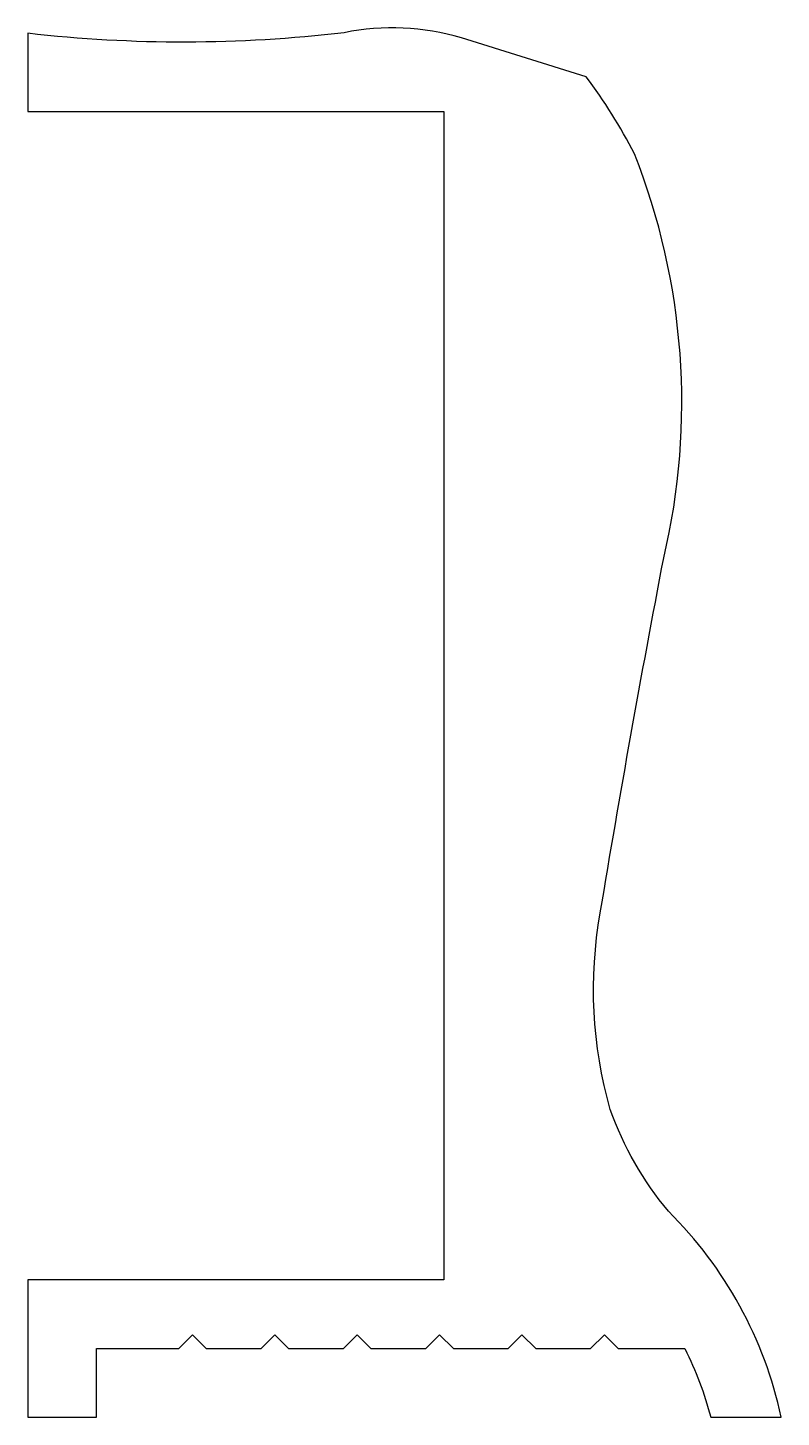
# Model space of a CAD drawing. Extents: x 354.7 to 382.1, y 263.4 to 314.
import ezdxf

# ---------------------------------------------------------------- set-up
doc = ezdxf.new("R2010")
doc.units = 0
doc.header["$LTSCALE"] = 0.1
doc.layers.get('0').update_dxf_attribs({"linetype": 'CONTINUOUS'})

msp = doc.modelspace()

# ---------------------------------------------------------------- linework, layer by layer
at = {"color": 0, "ltscale": 0.2}
msp.add_lwpolyline([(377.994, 270.883, -0.087891), (375.879, 274.593, -0.1137), (375.515, 281.757, -0.006158), (377.827, 294.694, 0.153083), (376.757, 309.408, 0.044052), (374.998, 312.218), (370.456, 313.63, 0.124726), (366.19, 313.821, -0.05784), (354.663, 313.799), (354.663, 310.951), (369.814, 310.951), (369.814, 268.382), (354.663, 268.382), (354.663, 263.382), (357.163, 263.382), (357.163, 265.882), (360.163, 265.882), (360.663, 266.382), (361.163, 265.882), (363.163, 265.882), (363.663, 266.382), (364.163, 265.882), (366.163, 265.882), (366.663, 266.382), (367.163, 265.882), (369.163, 265.882), (369.663, 266.382), (370.163, 265.882), (372.163, 265.882), (372.663, 266.382), (373.163, 265.882), (375.163, 265.882), (375.663, 266.382), (376.163, 265.882), (378.589, 265.882, -0.053876), (379.536, 263.382), (382.104, 263.382, 0.146182), (377.994, 270.883)], format="xyb", dxfattribs=at)

doc.saveas('drawing.dxf')
